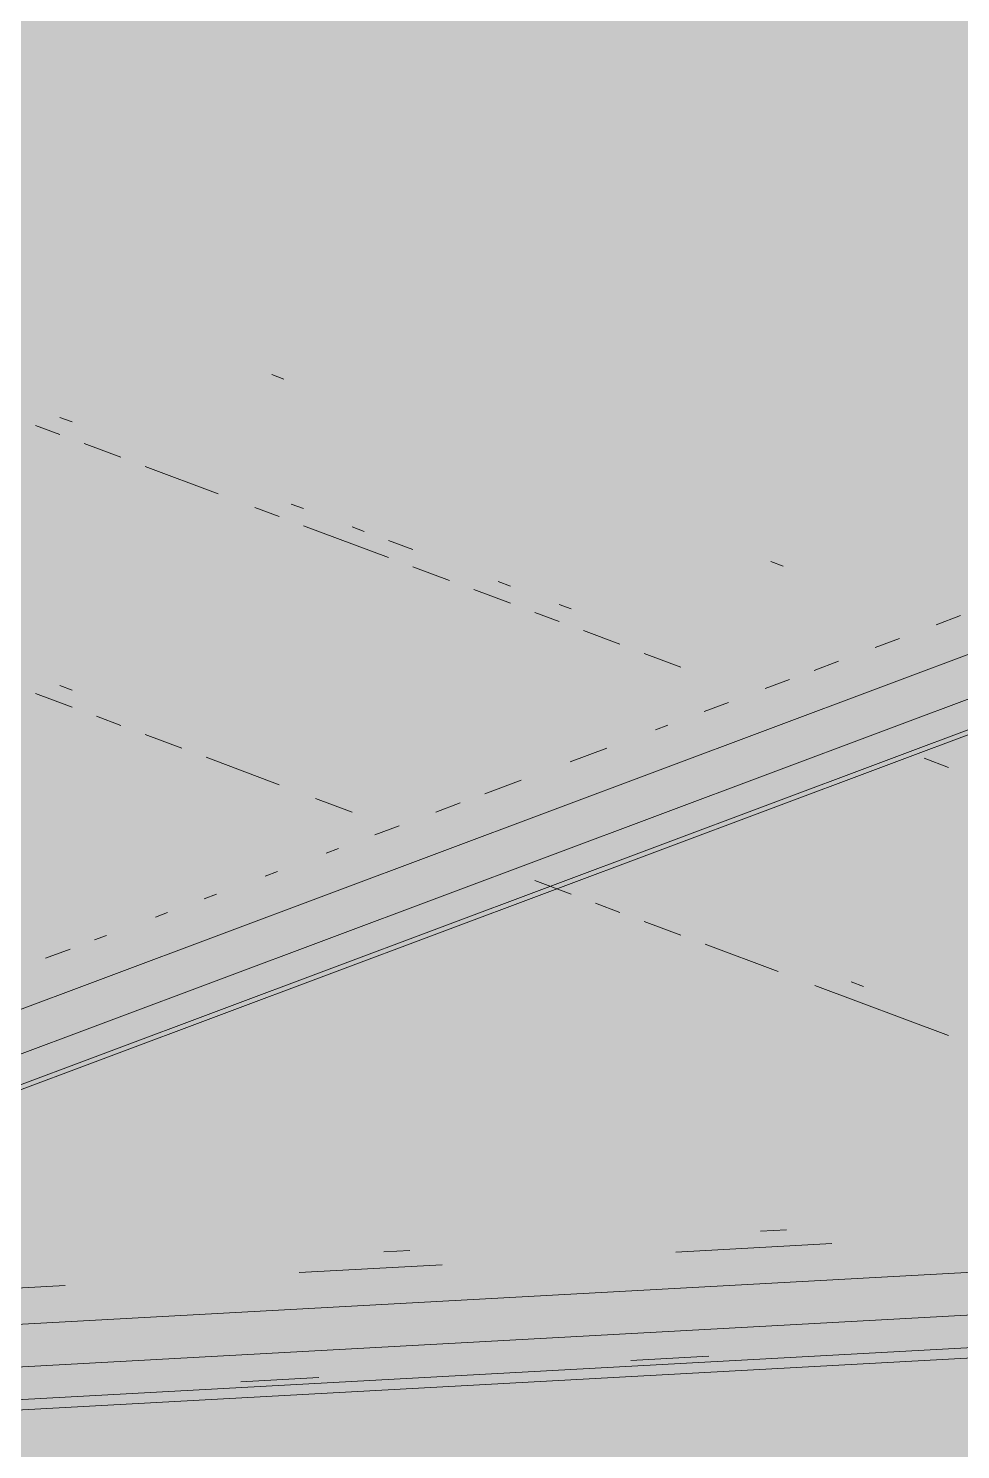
# Paper-space layout '03 3D Building and Roof' of a CAD drawing. Header units: millimetres. Extents: x 5 to 415, y 5 to 292.
# Drawn here: x 70.71 to 75.47, y 69.96 to 77.22 of the extents above; entities that cross this region are included whole.
import ezdxf

# ---------------------------------------------------------------- set-up
doc = ezdxf.new("R2010")
doc.units = ezdxf.units.MM
doc.layers.add('EXISTING', color=7, linetype='Continuous')
doc.layers.add('IMAGES', color=7, linetype='Continuous')

# ---------------------------------------------------------------- blocks, each defined once
blk = doc.blocks.new('SHEET_03')
at = {"layer": 'EXISTING', "color": 250, "lineweight": 9}
for p, q in [((66.8128, 70.7631), (91.423, 79.9823)), ((91.7199, 79.8651), (67.4212, 70.7626)), ((67.8719, 70.7746), (91.7345, 79.7136)), ((67.9339, 70.7723), (91.6718, 79.6647)), ((72.0174, 75.4278), (71.9553, 75.4511)), ((70.8733, 75.2321), (70.9355, 75.2088)), ((70.8733, 75.1447), (70.749, 75.1913)), ((71.1842, 75.0283), (70.9977, 75.0981)), ((71.6816, 74.8419), (71.3086, 74.9817)), ((71.9925, 74.7255), (71.8682, 74.772)), ((72.0547, 74.7896), (72.1169, 74.7663)), ((72.5521, 74.5158), (72.1169, 74.6789)), ((72.3656, 74.6731), (72.4278, 74.6498)), ((72.5521, 74.6032), (72.6765, 74.5566)), ((74.5667, 74.4728), (74.5045, 74.4961)), ((72.863, 74.3994), (72.6765, 74.4692)), ((73.1739, 74.2829), (72.9874, 74.3528)), ((73.1117, 74.3936), (73.1739, 74.3703)), ((73.4226, 74.2771), (73.4848, 74.2538)), ((73.4226, 74.1897), (73.2982, 74.2363)), ((75.3481, 74.1732), (75.4727, 74.2199)), ((73.7335, 74.0733), (73.547, 74.1432)), ((75.0366, 74.0565), (75.1612, 74.1032)), ((74.0444, 73.9568), (73.8578, 74.0267)), ((74.725, 73.9398), (74.8496, 73.9865)), ((74.4758, 73.8465), (74.6004, 73.8931)), ((70.9355, 73.7521), (70.749, 73.8219)), ((70.8733, 73.8628), (70.9355, 73.8395)), ((74.1643, 73.7298), (74.2889, 73.7764)), ((71.1842, 73.6589), (71.0598, 73.7055)), ((71.4951, 73.5424), (71.3086, 73.6123)), ((73.9151, 73.6364), (73.9774, 73.6598)), ((73.4789, 73.473), (73.6659, 73.5431)), ((71.9925, 73.3561), (71.6194, 73.4958)), ((75.4123, 73.4444), (75.2879, 73.491)), ((73.0428, 73.3097), (73.2297, 73.3797)), ((72.3656, 73.2163), (72.179, 73.2862)), ((72.7936, 73.2163), (72.9182, 73.263)), ((72.4821, 73.0996), (72.6067, 73.1463)), ((72.2329, 73.0062), (72.2952, 73.0296)), ((71.9213, 72.8895), (71.9836, 72.9129)), ((73.4848, 72.7971), (73.2982, 72.867)), ((71.6098, 72.7728), (71.6721, 72.7962)), ((73.7335, 72.7039), (73.6091, 72.7505)), ((71.3606, 72.6795), (71.4229, 72.7028)), ((71.0491, 72.5628), (71.1114, 72.5861)), ((74.0444, 72.5875), (73.8578, 72.6573)), ((70.7999, 72.4694), (70.9245, 72.5161)), ((74.5418, 72.4011), (74.1687, 72.5409)), ((75.4123, 72.075), (74.7283, 72.3312)), ((74.9149, 72.3488), (74.977, 72.3255)), ((66.0144, 70.3455), (86.9866, 71.4919)), ((86.4655, 71.2452), (66.0242, 70.1278)), ((74.4524, 71.0754), (74.5852, 71.0827)), ((66.0144, 69.9601), (85.792, 71.0413)), ((66.2544, 69.9211), (85.8329, 70.9913)), ((74.0194, 70.969), (74.8158, 71.0126)), ((72.5278, 70.9702), (72.6605, 70.9775)), ((72.0947, 70.8638), (72.8248, 70.9037)), ((70.1701, 70.7586), (70.9001, 70.7985)), ((73.7888, 70.4157), (74.187, 70.4374)), ((71.7977, 70.3068), (72.1959, 70.3286))]:
    blk.add_line(p, q, dxfattribs=at)
at = {"layer": 'IMAGES', "color": 7}
for points in [[(70.6474, 77.2), (70.8188, 77.2), (70.6474, 77.3714), (70.8188, 77.3714)], [(70.8188, 77.2), (70.9901, 77.2), (70.8188, 77.3714), (70.9901, 77.3714)], [(70.9901, 77.2), (71.1615, 77.2), (70.9901, 77.3714), (71.1615, 77.3714)], [(71.1615, 77.2), (71.5042, 77.2), (71.1615, 77.3714), (71.5042, 77.3714)], [(71.5042, 77.2), (82.4715, 77.2), (71.5042, 77.3714), (82.4715, 77.3714)], [(70.6474, 77.0286), (70.8188, 77.0286), (70.6474, 77.2), (70.8188, 77.2)], [(70.8188, 77.0286), (70.9901, 77.0286), (70.8188, 77.2), (70.9901, 77.2)], [(70.9901, 77.0286), (82.1287, 77.0286), (70.9901, 77.2), (82.1287, 77.2)], [(70.6474, 76.8571), (81.6147, 76.8571), (70.6474, 77.0286), (81.6147, 77.0286)], [(70.1333, 76.6857), (81.2719, 76.6857), (70.1333, 76.8571), (81.2719, 76.8571)], [(69.7906, 76.5143), (80.7578, 76.5143), (69.7906, 76.6857), (80.7578, 76.6857)], [(70.1333, 76.3429), (80.2438, 76.3429), (70.1333, 76.5143), (80.2438, 76.5143)], [(70.6474, 76.1714), (70.8188, 76.1714), (70.6474, 76.3429), (70.8188, 76.3429)], [(70.8188, 76.1714), (80.2438, 76.1714), (70.8188, 76.3429), (80.2438, 76.3429)], [(70.6474, 75.8286), (70.8188, 75.8286), (70.6474, 76.1714), (70.8188, 76.1714)], [(70.8188, 76), (79.5583, 76), (70.8188, 76.1714), (79.5583, 76.1714)], [(70.8188, 75.8286), (70.9901, 75.8286), (70.8188, 76), (70.9901, 76)], [(70.9901, 75.8286), (71.3329, 75.8286), (70.9901, 76), (71.3329, 76)], [(71.3329, 75.6571), (71.5042, 75.6571), (71.3329, 76), (71.5042, 76)], [(71.5042, 75.8286), (71.6756, 75.8286), (71.5042, 76), (71.6756, 76)], [(71.6756, 75.8286), (78.8728, 75.8286), (71.6756, 76), (78.8728, 76)], [(70.6474, 75.4857), (70.8188, 75.4857), (70.6474, 75.8286), (70.8188, 75.8286)], [(70.8188, 75.6571), (70.9901, 75.6571), (70.8188, 75.8286), (70.9901, 75.8286)], [(70.9901, 75.6571), (71.1615, 75.6571), (70.9901, 75.8286), (71.1615, 75.8286)], [(71.1615, 75.6571), (71.3329, 75.6571), (71.1615, 75.8286), (71.3329, 75.8286)], [(71.5042, 75.4857), (71.6756, 75.4857), (71.5042, 75.8286), (71.6756, 75.8286)], [(71.6756, 75.6571), (78.5301, 75.6571), (71.6756, 75.8286), (78.5301, 75.8286)], [(70.8188, 75.4857), (71.1615, 75.4857), (70.8188, 75.6571), (71.1615, 75.6571)], [(71.1615, 75.4857), (71.3329, 75.4857), (71.1615, 75.6571), (71.3329, 75.6571)], [(71.3329, 75.4857), (71.5042, 75.4857), (71.3329, 75.6571), (71.5042, 75.6571)], [(71.6756, 75.4857), (71.847, 75.4857), (71.6756, 75.6571), (71.847, 75.6571)], [(71.847, 75.4857), (72.0183, 75.4857), (71.847, 75.6571), (72.0183, 75.6571)], [(72.0183, 75.4857), (72.1897, 75.4857), (72.0183, 75.6571), (72.1897, 75.6571)], [(72.1897, 75.4857), (72.5324, 75.4857), (72.1897, 75.6571), (72.5324, 75.6571)], [(72.5324, 75.4857), (78.016, 75.4857), (72.5324, 75.6571), (78.016, 75.6571)], [(70.6474, 75.3143), (70.8188, 75.3143), (70.6474, 75.4857), (70.8188, 75.4857)], [(70.8188, 75.3143), (70.9901, 75.3143), (70.8188, 75.4857), (70.9901, 75.4857)], [(70.9901, 75.3143), (71.1615, 75.3143), (70.9901, 75.4857), (71.1615, 75.4857)], [(71.1615, 75.3143), (71.5042, 75.3143), (71.1615, 75.4857), (71.5042, 75.4857)], [(71.5042, 75.3143), (71.847, 75.3143), (71.5042, 75.4857), (71.847, 75.4857)], [(71.847, 75.3143), (72.0183, 75.3143), (71.847, 75.4857), (72.0183, 75.4857)], [(72.0183, 75.3143), (72.1897, 75.3143), (72.0183, 75.4857), (72.1897, 75.4857)], [(72.1897, 75.3143), (72.361, 75.3143), (72.1897, 75.4857), (72.361, 75.4857)], [(72.361, 75.3143), (72.5324, 75.3143), (72.361, 75.4857), (72.5324, 75.4857)], [(72.5324, 75.3143), (72.7038, 75.3143), (72.5324, 75.4857), (72.7038, 75.4857)], [(72.7038, 75.3143), (72.8751, 75.3143), (72.7038, 75.4857), (72.8751, 75.4857)], [(72.8751, 75.3143), (73.0465, 75.3143), (72.8751, 75.4857), (73.0465, 75.4857)], [(73.0465, 75.3143), (77.5019, 75.3143), (73.0465, 75.4857), (77.5019, 75.4857)], [(70.4761, 75.1429), (70.8188, 75.1429), (70.4761, 75.3143), (70.8188, 75.3143)], [(70.8188, 75.1429), (70.9901, 75.1429), (70.8188, 75.3143), (70.9901, 75.3143)], [(70.9901, 75.1429), (71.3329, 75.1429), (70.9901, 75.3143), (71.3329, 75.3143)], [(71.3329, 75.1429), (71.6756, 75.1429), (71.3329, 75.3143), (71.6756, 75.3143)], [(71.6756, 75.1429), (72.0183, 75.1429), (71.6756, 75.3143), (72.0183, 75.3143)], [(72.0183, 75.1429), (72.1897, 75.1429), (72.0183, 75.3143), (72.1897, 75.3143)], [(72.1897, 75.1429), (72.361, 75.1429), (72.1897, 75.3143), (72.361, 75.3143)], [(72.361, 75.1429), (72.5324, 75.1429), (72.361, 75.3143), (72.5324, 75.3143)], [(72.5324, 75.1429), (72.7038, 75.1429), (72.5324, 75.3143), (72.7038, 75.3143)], [(72.7038, 75.1429), (72.8751, 75.1429), (72.7038, 75.3143), (72.8751, 75.3143)], [(72.8751, 75.1429), (73.0465, 75.1429), (72.8751, 75.3143), (73.0465, 75.3143)], [(73.0465, 75.1429), (73.3892, 75.1429), (73.0465, 75.3143), (73.3892, 75.3143)], [(73.3892, 75.1429), (77.1592, 75.1429), (73.3892, 75.3143), (77.1592, 75.3143)], [(70.6474, 74.9714), (70.8188, 74.9714), (70.6474, 75.1429), (70.8188, 75.1429)], [(70.8188, 74.9714), (70.9901, 74.9714), (70.8188, 75.1429), (70.9901, 75.1429)], [(70.9901, 74.9714), (71.3329, 74.9714), (70.9901, 75.1429), (71.3329, 75.1429)], [(71.3329, 74.9714), (71.6756, 74.9714), (71.3329, 75.1429), (71.6756, 75.1429)], [(71.6756, 74.9714), (71.847, 74.9714), (71.6756, 75.1429), (71.847, 75.1429)], [(71.847, 74.9714), (72.5324, 74.9714), (71.847, 75.1429), (72.5324, 75.1429)], [(72.5324, 74.8), (72.7038, 74.8), (72.5324, 75.1429), (72.7038, 75.1429)], [(72.7038, 74.9714), (72.8751, 74.9714), (72.7038, 75.1429), (72.8751, 75.1429)], [(72.8751, 74.9714), (73.3892, 74.9714), (72.8751, 75.1429), (73.3892, 75.1429)], [(73.3892, 74.9714), (73.5606, 74.9714), (73.3892, 75.1429), (73.5606, 75.1429)], [(73.5606, 74.9714), (73.732, 74.9714), (73.5606, 75.1429), (73.732, 75.1429)], [(73.732, 74.9714), (73.9033, 74.9714), (73.732, 75.1429), (73.9033, 75.1429)], [(73.9033, 74.9714), (76.6451, 74.9714), (73.9033, 75.1429), (76.6451, 75.1429)], [(70.6474, 74.8), (70.9901, 74.8), (70.6474, 74.9714), (70.9901, 74.9714)], [(70.9901, 74.8), (71.1615, 74.8), (70.9901, 74.9714), (71.1615, 74.9714)], [(71.1615, 74.8), (71.3329, 74.8), (71.1615, 74.9714), (71.3329, 74.9714)], [(71.3329, 74.8), (71.5042, 74.8), (71.3329, 74.9714), (71.5042, 74.9714)], [(71.5042, 74.8), (71.6756, 74.8), (71.5042, 74.9714), (71.6756, 74.9714)], [(71.6756, 74.8), (71.847, 74.8), (71.6756, 74.9714), (71.847, 74.9714)], [(71.847, 74.8), (72.0183, 74.8), (71.847, 74.9714), (72.0183, 74.9714)], [(72.0183, 74.8), (72.1897, 74.8), (72.0183, 74.9714), (72.1897, 74.9714)], [(72.1897, 74.8), (72.361, 74.8), (72.1897, 74.9714), (72.361, 74.9714)], [(72.361, 74.8), (72.5324, 74.8), (72.361, 74.9714), (72.5324, 74.9714)], [(72.7038, 74.8), (72.8751, 74.8), (72.7038, 74.9714), (72.8751, 74.9714)], [(72.8751, 74.8), (73.0465, 74.8), (72.8751, 74.9714), (73.0465, 74.9714)], [(73.0465, 74.8), (73.5606, 74.8), (73.0465, 74.9714), (73.5606, 74.9714)], [(73.5606, 74.8), (73.732, 74.8), (73.5606, 74.9714), (73.732, 74.9714)], [(73.732, 74.8), (73.9033, 74.8), (73.732, 74.9714), (73.9033, 74.9714)], [(73.9033, 74.8), (74.246, 74.8), (73.9033, 74.9714), (74.246, 74.9714)], [(74.246, 74.8), (76.3024, 74.8), (74.246, 74.9714), (76.3024, 74.9714)], [(70.1333, 74.6286), (70.9901, 74.6286), (70.1333, 74.8), (70.9901, 74.8)], [(70.9901, 74.6286), (71.1615, 74.6286), (70.9901, 74.8), (71.1615, 74.8)], [(71.1615, 74.6286), (71.5042, 74.6286), (71.1615, 74.8), (71.5042, 74.8)], [(71.5042, 74.6286), (71.6756, 74.6286), (71.5042, 74.8), (71.6756, 74.8)], [(71.6756, 74.6286), (71.847, 74.6286), (71.6756, 74.8), (71.847, 74.8)], [(71.847, 74.6286), (72.0183, 74.6286), (71.847, 74.8), (72.0183, 74.8)], [(72.0183, 74.6286), (72.1897, 74.6286), (72.0183, 74.8), (72.1897, 74.8)], [(72.1897, 74.4571), (72.361, 74.4571), (72.1897, 74.8), (72.361, 74.8)], [(72.361, 74.6286), (72.5324, 74.6286), (72.361, 74.8), (72.5324, 74.8)], [(72.5324, 74.6286), (72.7038, 74.6286), (72.5324, 74.8), (72.7038, 74.8)], [(72.7038, 74.6286), (73.2179, 74.6286), (72.7038, 74.8), (73.2179, 74.8)], [(73.2179, 74.6286), (73.5606, 74.6286), (73.2179, 74.8), (73.5606, 74.8)], [(73.5606, 74.6286), (73.732, 74.6286), (73.5606, 74.8), (73.732, 74.8)], [(73.732, 74.6286), (73.9033, 74.6286), (73.732, 74.8), (73.9033, 74.8)], [(73.9033, 74.6286), (74.246, 74.6286), (73.9033, 74.8), (74.246, 74.8)], [(74.246, 74.6286), (74.4174, 74.6286), (74.246, 74.8), (74.4174, 74.8)], [(74.4174, 74.6286), (74.5888, 74.6286), (74.4174, 74.8), (74.5888, 74.8)], [(74.5888, 74.6286), (74.7601, 74.6286), (74.5888, 74.8), (74.7601, 74.8)], [(74.7601, 74.6286), (75.7883, 74.6286), (74.7601, 74.8), (75.7883, 74.8)], [(70.3047, 74.4571), (71.5042, 74.4571), (70.3047, 74.6286), (71.5042, 74.6286)], [(71.5042, 74.4571), (71.847, 74.4571), (71.5042, 74.6286), (71.847, 74.6286)], [(71.847, 74.4571), (72.0183, 74.4571), (71.847, 74.6286), (72.0183, 74.6286)], [(72.0183, 74.4571), (72.1897, 74.4571), (72.0183, 74.6286), (72.1897, 74.6286)], [(72.361, 74.4571), (72.5324, 74.4571), (72.361, 74.6286), (72.5324, 74.6286)], [(72.5324, 74.4571), (72.7038, 74.4571), (72.5324, 74.6286), (72.7038, 74.6286)], [(72.7038, 74.4571), (72.8751, 74.4571), (72.7038, 74.6286), (72.8751, 74.6286)], [(72.8751, 74.4571), (73.0465, 74.4571), (72.8751, 74.6286), (73.0465, 74.6286)], [(73.0465, 74.4571), (73.2179, 74.4571), (73.0465, 74.6286), (73.2179, 74.6286)], [(73.2179, 74.4571), (73.3892, 74.4571), (73.2179, 74.6286), (73.3892, 74.6286)], [(73.3892, 74.4571), (73.732, 74.4571), (73.3892, 74.6286), (73.732, 74.6286)], [(73.732, 74.2857), (73.9033, 74.2857), (73.732, 74.6286), (73.9033, 74.6286)], [(73.9033, 74.2857), (74.246, 74.2857), (73.9033, 74.6286), (74.246, 74.6286)], [(74.246, 74.4571), (74.4174, 74.4571), (74.246, 74.6286), (74.4174, 74.6286)], [(74.4174, 74.4571), (74.7601, 74.4571), (74.4174, 74.6286), (74.7601, 74.6286)], [(74.7601, 74.4571), (74.9315, 74.4571), (74.7601, 74.6286), (74.9315, 74.6286)], [(74.9315, 74.4571), (75.1029, 74.4571), (74.9315, 74.6286), (75.1029, 74.6286)], [(75.1029, 74.4571), (75.2742, 74.4571), (75.1029, 74.6286), (75.2742, 74.6286)], [(75.2742, 74.4571), (75.4456, 74.4571), (75.2742, 74.6286), (75.4456, 74.6286)], [(75.4456, 74.4571), (75.6169, 74.4571), (75.4456, 74.6286), (75.6169, 74.6286)], [(70.4761, 74.2857), (71.847, 74.2857), (70.4761, 74.4571), (71.847, 74.4571)], [(71.847, 74.2857), (72.0183, 74.2857), (71.847, 74.4571), (72.0183, 74.4571)], [(72.0183, 74.2857), (72.361, 74.2857), (72.0183, 74.4571), (72.361, 74.4571)], [(72.361, 74.2857), (72.5324, 74.2857), (72.361, 74.4571), (72.5324, 74.4571)], [(72.5324, 74.2857), (72.7038, 74.2857), (72.5324, 74.4571), (72.7038, 74.4571)], [(72.7038, 74.2857), (72.8751, 74.2857), (72.7038, 74.4571), (72.8751, 74.4571)], [(72.8751, 74.2857), (73.0465, 74.2857), (72.8751, 74.4571), (73.0465, 74.4571)], [(73.0465, 74.2857), (73.2179, 74.2857), (73.0465, 74.4571), (73.2179, 74.4571)], [(73.2179, 74.2857), (73.3892, 74.2857), (73.2179, 74.4571), (73.3892, 74.4571)], [(73.3892, 74.2857), (73.5606, 74.2857), (73.3892, 74.4571), (73.5606, 74.4571)], [(73.5606, 74.2857), (73.732, 74.2857), (73.5606, 74.4571), (73.732, 74.4571)], [(74.246, 74.2857), (74.4174, 74.2857), (74.246, 74.4571), (74.4174, 74.4571)], [(74.4174, 74.2857), (74.7601, 74.2857), (74.4174, 74.4571), (74.7601, 74.4571)], [(74.7601, 74.2857), (75.2742, 74.2857), (74.7601, 74.4571), (75.2742, 74.4571)], [(75.2742, 74.2857), (75.6169, 74.2857), (75.2742, 74.4571), (75.6169, 74.4571)], [(70.1333, 74.1143), (70.9901, 74.1143), (70.1333, 74.2857), (70.9901, 74.2857)], [(70.9901, 74.1143), (72.361, 74.1143), (70.9901, 74.2857), (72.361, 74.2857)], [(72.361, 74.1143), (72.5324, 74.1143), (72.361, 74.2857), (72.5324, 74.2857)], [(72.5324, 74.1143), (72.7038, 74.1143), (72.5324, 74.2857), (72.7038, 74.2857)], [(72.7038, 74.1143), (72.8751, 74.1143), (72.7038, 74.2857), (72.8751, 74.2857)], [(72.8751, 74.1143), (73.0465, 74.1143), (72.8751, 74.2857), (73.0465, 74.2857)], [(73.0465, 74.1143), (73.2179, 74.1143), (73.0465, 74.2857), (73.2179, 74.2857)], [(73.2179, 74.1143), (73.5606, 74.1143), (73.2179, 74.2857), (73.5606, 74.2857)], [(73.5606, 73.9429), (73.732, 73.9429), (73.5606, 74.2857), (73.732, 74.2857)], [(73.732, 74.1143), (73.9033, 74.1143), (73.732, 74.2857), (73.9033, 74.2857)], [(73.9033, 74.1143), (74.0747, 74.1143), (73.9033, 74.2857), (74.0747, 74.2857)], [(74.0747, 74.1143), (74.246, 74.1143), (74.0747, 74.2857), (74.246, 74.2857)], [(74.246, 74.1143), (74.7601, 74.1143), (74.246, 74.2857), (74.7601, 74.2857)], [(74.7601, 74.1143), (74.9315, 74.1143), (74.7601, 74.2857), (74.9315, 74.2857)], [(74.9315, 74.1143), (75.1029, 74.1143), (74.9315, 74.2857), (75.1029, 74.2857)], [(75.1029, 74.1143), (75.2742, 74.1143), (75.1029, 74.2857), (75.2742, 74.2857)], [(75.2742, 74.1143), (75.4456, 74.1143), (75.2742, 74.2857), (75.4456, 74.2857)], [(75.4456, 74.1143), (75.7883, 74.1143), (75.4456, 74.2857), (75.7883, 74.2857)], [(70.6474, 73.9429), (70.8188, 73.9429), (70.6474, 74.1143), (70.8188, 74.1143)], [(70.8188, 73.9429), (70.9901, 73.9429), (70.8188, 74.1143), (70.9901, 74.1143)], [(70.9901, 73.9429), (71.5042, 73.9429), (70.9901, 74.1143), (71.5042, 74.1143)], [(71.5042, 73.9429), (72.8751, 73.9429), (71.5042, 74.1143), (72.8751, 74.1143)], [(72.8751, 73.9429), (73.2179, 73.9429), (72.8751, 74.1143), (73.2179, 74.1143)], [(73.2179, 73.9429), (73.3892, 73.9429), (73.2179, 74.1143), (73.3892, 74.1143)], [(73.3892, 73.9429), (73.5606, 73.9429), (73.3892, 74.1143), (73.5606, 74.1143)], [(73.732, 73.9429), (73.9033, 73.9429), (73.732, 74.1143), (73.9033, 74.1143)], [(73.9033, 73.9429), (74.246, 73.9429), (73.9033, 74.1143), (74.246, 74.1143)], [(74.246, 73.9429), (74.5888, 73.9429), (74.246, 74.1143), (74.5888, 74.1143)], [(74.5888, 73.9429), (74.9315, 73.9429), (74.5888, 74.1143), (74.9315, 74.1143)], [(74.9315, 73.9429), (75.1029, 73.9429), (74.9315, 74.1143), (75.1029, 74.1143)], [(75.1029, 73.7714), (75.2742, 73.7714), (75.1029, 74.1143), (75.2742, 74.1143)], [(75.2742, 73.9429), (75.4456, 73.9429), (75.2742, 74.1143), (75.4456, 74.1143)], [(75.4456, 73.7714), (75.6169, 73.7714), (75.4456, 74.1143), (75.6169, 74.1143)], [(70.6474, 73.7714), (70.9901, 73.7714), (70.6474, 73.9429), (70.9901, 73.9429)], [(70.9901, 73.7714), (71.1615, 73.7714), (70.9901, 73.9429), (71.1615, 73.9429)], [(71.1615, 73.7714), (71.3329, 73.7714), (71.1615, 73.9429), (71.3329, 73.9429)], [(71.3329, 73.7714), (71.847, 73.7714), (71.3329, 73.9429), (71.847, 73.9429)], [(71.847, 73.7714), (73.2179, 73.7714), (71.847, 73.9429), (73.2179, 73.9429)], [(73.2179, 73.7714), (73.5606, 73.7714), (73.2179, 73.9429), (73.5606, 73.9429)], [(73.5606, 73.7714), (73.732, 73.7714), (73.5606, 73.9429), (73.732, 73.9429)], [(73.732, 73.7714), (73.9033, 73.7714), (73.732, 73.9429), (73.9033, 73.9429)], [(73.9033, 73.6), (74.0747, 73.6), (73.9033, 73.9429), (74.0747, 73.9429)], [(74.0747, 73.7714), (74.246, 73.7714), (74.0747, 73.9429), (74.246, 73.9429)], [(74.246, 73.7714), (74.4174, 73.7714), (74.246, 73.9429), (74.4174, 73.9429)], [(74.4174, 73.6), (74.9315, 73.6), (74.4174, 73.9429), (74.9315, 73.9429)], [(74.9315, 73.7714), (75.1029, 73.7714), (74.9315, 73.9429), (75.1029, 73.9429)], [(75.2742, 73.7714), (75.4456, 73.7714), (75.2742, 73.9429), (75.4456, 73.9429)], [(70.6474, 73.6), (70.8188, 73.6), (70.6474, 73.7714), (70.8188, 73.7714)], [(70.8188, 73.6), (70.9901, 73.6), (70.8188, 73.7714), (70.9901, 73.7714)], [(70.9901, 73.6), (71.3329, 73.6), (70.9901, 73.7714), (71.3329, 73.7714)], [(71.3329, 73.6), (71.5042, 73.6), (71.3329, 73.7714), (71.5042, 73.7714)], [(71.5042, 73.6), (72.361, 73.6), (71.5042, 73.7714), (72.361, 73.7714)], [(72.361, 73.6), (73.0465, 73.6), (72.361, 73.7714), (73.0465, 73.7714)], [(73.0465, 73.6), (73.2179, 73.6), (73.0465, 73.7714), (73.2179, 73.7714)], [(73.2179, 73.4286), (73.3892, 73.4286), (73.2179, 73.7714), (73.3892, 73.7714)], [(73.3892, 73.6), (73.5606, 73.6), (73.3892, 73.7714), (73.5606, 73.7714)], [(73.5606, 73.6), (73.732, 73.6), (73.5606, 73.7714), (73.732, 73.7714)], [(73.732, 73.6), (73.9033, 73.6), (73.732, 73.7714), (73.9033, 73.7714)], [(74.0747, 73.6), (74.246, 73.6), (74.0747, 73.7714), (74.246, 73.7714)], [(74.246, 73.6), (74.4174, 73.6), (74.246, 73.7714), (74.4174, 73.7714)], [(74.9315, 73.6), (75.2742, 73.6), (74.9315, 73.7714), (75.2742, 73.7714)], [(75.2742, 73.6), (75.9597, 73.6), (75.2742, 73.7714), (75.9597, 73.7714)], [(70.6474, 73.4286), (70.9901, 73.4286), (70.6474, 73.6), (70.9901, 73.6)], [(70.9901, 73.4286), (71.1615, 73.4286), (70.9901, 73.6), (71.1615, 73.6)], [(71.1615, 73.4286), (71.6756, 73.4286), (71.1615, 73.6), (71.6756, 73.6)], [(71.6756, 73.4286), (71.847, 73.4286), (71.6756, 73.6), (71.847, 73.6)], [(71.847, 73.4286), (72.0183, 73.4286), (71.847, 73.6), (72.0183, 73.6)], [(72.0183, 73.4286), (72.361, 73.4286), (72.0183, 73.6), (72.361, 73.6)], [(72.361, 73.4286), (72.5324, 73.4286), (72.361, 73.6), (72.5324, 73.6)], [(72.5324, 73.4286), (72.7038, 73.4286), (72.5324, 73.6), (72.7038, 73.6)], [(72.7038, 73.4286), (72.8751, 73.4286), (72.7038, 73.6), (72.8751, 73.6)], [(72.8751, 73.4286), (73.0465, 73.4286), (72.8751, 73.6), (73.0465, 73.6)], [(73.0465, 73.4286), (73.2179, 73.4286), (73.0465, 73.6), (73.2179, 73.6)], [(73.3892, 73.4286), (73.5606, 73.4286), (73.3892, 73.6), (73.5606, 73.6)], [(73.5606, 73.2571), (73.732, 73.2571), (73.5606, 73.6), (73.732, 73.6)], [(73.732, 73.4286), (73.9033, 73.4286), (73.732, 73.6), (73.9033, 73.6)], [(73.9033, 73.4286), (74.0747, 73.4286), (73.9033, 73.6), (74.0747, 73.6)], [(74.0747, 73.2571), (74.5888, 73.2571), (74.0747, 73.6), (74.5888, 73.6)], [(74.5888, 73.4286), (74.7601, 73.4286), (74.5888, 73.6), (74.7601, 73.6)], [(74.7601, 73.4286), (75.2742, 73.4286), (74.7601, 73.6), (75.2742, 73.6)], [(75.2742, 73.4286), (75.4456, 73.4286), (75.2742, 73.6), (75.4456, 73.6)], [(75.4456, 73.4286), (75.6169, 73.4286), (75.4456, 73.6), (75.6169, 73.6)], [(67.5629, 73.2571), (70.9901, 73.2571), (67.5629, 73.4286), (70.9901, 73.4286)], [(70.9901, 73.2571), (71.1615, 73.2571), (70.9901, 73.4286), (71.1615, 73.4286)], [(71.1615, 73.2571), (71.3329, 73.2571), (71.1615, 73.4286), (71.3329, 73.4286)], [(71.3329, 73.2571), (71.5042, 73.2571), (71.3329, 73.4286), (71.5042, 73.4286)], [(71.5042, 73.2571), (71.6756, 73.2571), (71.5042, 73.4286), (71.6756, 73.4286)], [(71.6756, 73.2571), (71.847, 73.2571), (71.6756, 73.4286), (71.847, 73.4286)], [(71.847, 73.2571), (72.0183, 73.2571), (71.847, 73.4286), (72.0183, 73.4286)], [(72.0183, 73.2571), (72.361, 73.2571), (72.0183, 73.4286), (72.361, 73.4286)], [(72.361, 73.2571), (72.5324, 73.2571), (72.361, 73.4286), (72.5324, 73.4286)], [(72.5324, 73.2571), (72.7038, 73.2571), (72.5324, 73.4286), (72.7038, 73.4286)], [(72.7038, 73.2571), (72.8751, 73.2571), (72.7038, 73.4286), (72.8751, 73.4286)], [(72.8751, 73.2571), (73.0465, 73.2571), (72.8751, 73.4286), (73.0465, 73.4286)], [(73.0465, 73.2571), (73.2179, 73.2571), (73.0465, 73.4286), (73.2179, 73.4286)], [(73.2179, 73.2571), (73.5606, 73.2571), (73.2179, 73.4286), (73.5606, 73.4286)], [(73.732, 73.0857), (74.0747, 73.0857), (73.732, 73.4286), (74.0747, 73.4286)], [(74.5888, 73.2571), (74.7601, 73.2571), (74.5888, 73.4286), (74.7601, 73.4286)], [(74.7601, 73.2571), (74.9315, 73.2571), (74.7601, 73.4286), (74.9315, 73.4286)], [(74.9315, 73.2571), (75.1029, 73.2571), (74.9315, 73.4286), (75.1029, 73.4286)], [(75.1029, 73.2571), (75.4456, 73.2571), (75.1029, 73.4286), (75.4456, 73.4286)], [(75.4456, 73.2571), (75.9597, 73.2571), (75.4456, 73.4286), (75.9597, 73.4286)], [(67.3915, 73.0857), (71.5042, 73.0857), (67.3915, 73.2571), (71.5042, 73.2571)], [(71.5042, 73.0857), (71.847, 73.0857), (71.5042, 73.2571), (71.847, 73.2571)], [(71.847, 73.0857), (72.1897, 73.0857), (71.847, 73.2571), (72.1897, 73.2571)], [(72.1897, 73.0857), (72.5324, 73.0857), (72.1897, 73.2571), (72.5324, 73.2571)], [(72.5324, 73.0857), (72.7038, 73.0857), (72.5324, 73.2571), (72.7038, 73.2571)], [(72.7038, 73.0857), (72.8751, 73.0857), (72.7038, 73.2571), (72.8751, 73.2571)], [(72.8751, 73.0857), (73.0465, 73.0857), (72.8751, 73.2571), (73.0465, 73.2571)], [(73.0465, 72.9143), (73.3892, 72.9143), (73.0465, 73.2571), (73.3892, 73.2571)], [(73.3892, 72.9143), (73.732, 72.9143), (73.3892, 73.2571), (73.732, 73.2571)], [(74.0747, 73.0857), (74.4174, 73.0857), (74.0747, 73.2571), (74.4174, 73.2571)], [(74.4174, 73.0857), (74.7601, 73.0857), (74.4174, 73.2571), (74.7601, 73.2571)], [(74.7601, 73.0857), (74.9315, 73.0857), (74.7601, 73.2571), (74.9315, 73.2571)], [(74.9315, 73.0857), (75.1029, 73.0857), (74.9315, 73.2571), (75.1029, 73.2571)], [(75.1029, 73.0857), (75.4456, 73.0857), (75.1029, 73.2571), (75.4456, 73.2571)], [(75.4456, 73.0857), (75.6169, 73.0857), (75.4456, 73.2571), (75.6169, 73.2571)], [(67.3915, 72.9143), (71.1615, 72.9143), (67.3915, 73.0857), (71.1615, 73.0857)], [(71.1615, 72.9143), (71.5042, 72.9143), (71.1615, 73.0857), (71.5042, 73.0857)], [(71.5042, 72.9143), (71.6756, 72.9143), (71.5042, 73.0857), (71.6756, 73.0857)], [(71.6756, 72.9143), (71.847, 72.9143), (71.6756, 73.0857), (71.847, 73.0857)], [(71.847, 72.9143), (72.0183, 72.9143), (71.847, 73.0857), (72.0183, 73.0857)], [(72.0183, 72.9143), (72.1897, 72.9143), (72.0183, 73.0857), (72.1897, 73.0857)], [(72.1897, 72.9143), (72.361, 72.9143), (72.1897, 73.0857), (72.361, 73.0857)], [(72.361, 72.9143), (72.5324, 72.9143), (72.361, 73.0857), (72.5324, 73.0857)], [(72.5324, 72.9143), (72.7038, 72.9143), (72.5324, 73.0857), (72.7038, 73.0857)], [(72.7038, 72.7429), (73.0465, 72.7429), (72.7038, 73.0857), (73.0465, 73.0857)], [(73.732, 72.9143), (74.0747, 72.9143), (73.732, 73.0857), (74.0747, 73.0857)], [(74.0747, 72.9143), (74.246, 72.9143), (74.0747, 73.0857), (74.246, 73.0857)], [(74.246, 72.9143), (74.4174, 72.9143), (74.246, 73.0857), (74.4174, 73.0857)], [(74.4174, 72.9143), (74.5888, 72.9143), (74.4174, 73.0857), (74.5888, 73.0857)], [(74.5888, 72.9143), (74.7601, 72.9143), (74.5888, 73.0857), (74.7601, 73.0857)], [(74.7601, 72.9143), (74.9315, 72.9143), (74.7601, 73.0857), (74.9315, 73.0857)], [(74.9315, 72.9143), (75.4456, 72.9143), (74.9315, 73.0857), (75.4456, 73.0857)], [(75.4456, 72.9143), (75.7883, 72.9143), (75.4456, 73.0857), (75.7883, 73.0857)], [(70.6474, 72.7429), (70.9901, 72.7429), (70.6474, 72.9143), (70.9901, 72.9143)], [(70.9901, 72.7429), (71.1615, 72.7429), (70.9901, 72.9143), (71.1615, 72.9143)], [(71.1615, 72.7429), (71.5042, 72.7429), (71.1615, 72.9143), (71.5042, 72.9143)], [(71.5042, 72.7429), (71.6756, 72.7429), (71.5042, 72.9143), (71.6756, 72.9143)], [(71.6756, 72.7429), (72.1897, 72.7429), (71.6756, 72.9143), (72.1897, 72.9143)], [(72.1897, 72.7429), (72.7038, 72.7429), (72.1897, 72.9143), (72.7038, 72.9143)], [(73.0465, 72.7429), (73.732, 72.7429), (73.0465, 72.9143), (73.732, 72.9143)], [(73.732, 72.7429), (73.9033, 72.7429), (73.732, 72.9143), (73.9033, 72.9143)], [(73.9033, 72.7429), (74.0747, 72.7429), (73.9033, 72.9143), (74.0747, 72.9143)], [(74.0747, 72.7429), (74.246, 72.7429), (74.0747, 72.9143), (74.246, 72.9143)], [(74.246, 72.7429), (74.4174, 72.7429), (74.246, 72.9143), (74.4174, 72.9143)], [(74.4174, 72.7429), (74.5888, 72.7429), (74.4174, 72.9143), (74.5888, 72.9143)], [(74.5888, 72.7429), (74.9315, 72.7429), (74.5888, 72.9143), (74.9315, 72.9143)], [(74.9315, 72.7429), (75.2742, 72.7429), (74.9315, 72.9143), (75.2742, 72.9143)], [(75.2742, 72.7429), (76.131, 72.7429), (75.2742, 72.9143), (76.131, 72.9143)], [(70.6474, 72.5714), (70.8188, 72.5714), (70.6474, 72.7429), (70.8188, 72.7429)], [(70.8188, 72.5714), (70.9901, 72.5714), (70.8188, 72.7429), (70.9901, 72.7429)], [(70.9901, 72.5714), (71.1615, 72.5714), (70.9901, 72.7429), (71.1615, 72.7429)], [(71.1615, 72.5714), (71.3329, 72.5714), (71.1615, 72.7429), (71.3329, 72.7429)], [(71.3329, 72.5714), (71.847, 72.5714), (71.3329, 72.7429), (71.847, 72.7429)], [(71.847, 72.5714), (72.1897, 72.5714), (71.847, 72.7429), (72.1897, 72.7429)], [(72.1897, 72.5714), (72.361, 72.5714), (72.1897, 72.7429), (72.361, 72.7429)], [(72.361, 72.5714), (72.5324, 72.5714), (72.361, 72.7429), (72.5324, 72.7429)], [(72.5324, 72.5714), (72.7038, 72.5714), (72.5324, 72.7429), (72.7038, 72.7429)], [(72.7038, 72.5714), (73.2179, 72.5714), (72.7038, 72.7429), (73.2179, 72.7429)], [(73.2179, 72.5714), (73.3892, 72.5714), (73.2179, 72.7429), (73.3892, 72.7429)], [(73.3892, 72.5714), (73.5606, 72.5714), (73.3892, 72.7429), (73.5606, 72.7429)], [(73.5606, 72.5714), (73.732, 72.5714), (73.5606, 72.7429), (73.732, 72.7429)], [(73.732, 72.5714), (73.9033, 72.5714), (73.732, 72.7429), (73.9033, 72.7429)], [(73.9033, 72.5714), (74.0747, 72.5714), (73.9033, 72.7429), (74.0747, 72.7429)], [(74.0747, 72.5714), (74.246, 72.5714), (74.0747, 72.7429), (74.246, 72.7429)], [(74.246, 72.5714), (74.4174, 72.5714), (74.246, 72.7429), (74.4174, 72.7429)], [(74.4174, 72.5714), (74.5888, 72.5714), (74.4174, 72.7429), (74.5888, 72.7429)], [(74.5888, 72.5714), (74.9315, 72.5714), (74.5888, 72.7429), (74.9315, 72.7429)], [(74.9315, 72.5714), (75.1029, 72.5714), (74.9315, 72.7429), (75.1029, 72.7429)], [(75.1029, 72.5714), (75.2742, 72.5714), (75.1029, 72.7429), (75.2742, 72.7429)], [(75.2742, 72.5714), (75.4456, 72.5714), (75.2742, 72.7429), (75.4456, 72.7429)], [(75.4456, 72.5714), (76.6451, 72.5714), (75.4456, 72.7429), (76.6451, 72.7429)], [(70.6474, 72.4), (70.8188, 72.4), (70.6474, 72.5714), (70.8188, 72.5714)], [(70.8188, 72.4), (71.5042, 72.4), (70.8188, 72.5714), (71.5042, 72.5714)], [(71.5042, 72.4), (72.361, 72.4), (71.5042, 72.5714), (72.361, 72.5714)], [(72.361, 72.4), (72.5324, 72.4), (72.361, 72.5714), (72.5324, 72.5714)], [(72.5324, 72.4), (72.7038, 72.4), (72.5324, 72.5714), (72.7038, 72.5714)], [(72.7038, 72.4), (72.8751, 72.4), (72.7038, 72.5714), (72.8751, 72.5714)], [(72.8751, 72.4), (73.0465, 72.4), (72.8751, 72.5714), (73.0465, 72.5714)], [(73.0465, 72.4), (73.2179, 72.4), (73.0465, 72.5714), (73.2179, 72.5714)], [(73.2179, 72.4), (73.732, 72.4), (73.2179, 72.5714), (73.732, 72.5714)], [(73.732, 72.4), (73.9033, 72.4), (73.732, 72.5714), (73.9033, 72.5714)], [(73.9033, 72.4), (74.0747, 72.4), (73.9033, 72.5714), (74.0747, 72.5714)], [(74.0747, 72.4), (74.246, 72.4), (74.0747, 72.5714), (74.246, 72.5714)], [(74.246, 72.4), (74.4174, 72.4), (74.246, 72.5714), (74.4174, 72.5714)], [(74.4174, 72.4), (74.5888, 72.4), (74.4174, 72.5714), (74.5888, 72.5714)], [(74.5888, 72.4), (75.1029, 72.4), (74.5888, 72.5714), (75.1029, 72.5714)], [(75.1029, 72.4), (75.2742, 72.4), (75.1029, 72.5714), (75.2742, 72.5714)], [(75.2742, 72.4), (76.9879, 72.4), (75.2742, 72.5714), (76.9879, 72.5714)], [(70.6474, 72.0571), (70.8188, 72.0571), (70.6474, 72.4), (70.8188, 72.4)], [(70.8188, 72.2286), (71.1615, 72.2286), (70.8188, 72.4), (71.1615, 72.4)], [(71.1615, 72.2286), (71.3329, 72.2286), (71.1615, 72.4), (71.3329, 72.4)], [(71.3329, 72.2286), (71.6756, 72.2286), (71.3329, 72.4), (71.6756, 72.4)], [(71.6756, 72.2286), (71.847, 72.2286), (71.6756, 72.4), (71.847, 72.4)], [(71.847, 72.2286), (72.1897, 72.2286), (71.847, 72.4), (72.1897, 72.4)], [(72.1897, 72.2286), (72.5324, 72.2286), (72.1897, 72.4), (72.5324, 72.4)], [(72.5324, 72.2286), (72.7038, 72.2286), (72.5324, 72.4), (72.7038, 72.4)], [(72.7038, 72.2286), (73.0465, 72.2286), (72.7038, 72.4), (73.0465, 72.4)], [(73.0465, 72.2286), (73.9033, 72.2286), (73.0465, 72.4), (73.9033, 72.4)], [(73.9033, 72.2286), (74.0747, 72.2286), (73.9033, 72.4), (74.0747, 72.4)], [(74.0747, 72.2286), (74.246, 72.2286), (74.0747, 72.4), (74.246, 72.4)], [(74.246, 72.2286), (74.4174, 72.2286), (74.246, 72.4), (74.4174, 72.4)], [(74.4174, 72.2286), (74.7601, 72.2286), (74.4174, 72.4), (74.7601, 72.4)], [(74.7601, 72.2286), (74.9315, 72.2286), (74.7601, 72.4), (74.9315, 72.4)], [(74.9315, 72.2286), (75.1029, 72.2286), (74.9315, 72.4), (75.1029, 72.4)], [(75.1029, 72.2286), (75.2742, 72.2286), (75.1029, 72.4), (75.2742, 72.4)], [(75.2742, 72.2286), (75.4456, 72.2286), (75.2742, 72.4), (75.4456, 72.4)], [(75.4456, 72.2286), (75.6169, 72.2286), (75.4456, 72.4), (75.6169, 72.4)], [(70.8188, 72.0571), (70.9901, 72.0571), (70.8188, 72.2286), (70.9901, 72.2286)], [(70.9901, 72.0571), (71.3329, 72.0571), (70.9901, 72.2286), (71.3329, 72.2286)], [(71.3329, 72.0571), (71.847, 72.0571), (71.3329, 72.2286), (71.847, 72.2286)], [(71.847, 72.0571), (72.1897, 72.0571), (71.847, 72.2286), (72.1897, 72.2286)], [(72.1897, 72.0571), (72.361, 72.0571), (72.1897, 72.2286), (72.361, 72.2286)], [(72.361, 72.0571), (72.5324, 72.0571), (72.361, 72.2286), (72.5324, 72.2286)], [(72.5324, 72.0571), (72.7038, 72.0571), (72.5324, 72.2286), (72.7038, 72.2286)], [(72.7038, 72.0571), (74.0747, 72.0571), (72.7038, 72.2286), (74.0747, 72.2286)], [(74.0747, 72.0571), (74.4174, 72.0571), (74.0747, 72.2286), (74.4174, 72.2286)], [(74.4174, 72.0571), (74.5888, 72.0571), (74.4174, 72.2286), (74.5888, 72.2286)], [(74.5888, 72.0571), (74.7601, 72.0571), (74.5888, 72.2286), (74.7601, 72.2286)], [(74.7601, 72.0571), (74.9315, 72.0571), (74.7601, 72.2286), (74.9315, 72.2286)], [(74.9315, 72.0571), (75.2742, 72.0571), (74.9315, 72.2286), (75.2742, 72.2286)], [(75.2742, 72.0571), (75.4456, 72.0571), (75.2742, 72.2286), (75.4456, 72.2286)], [(75.4456, 72.0571), (75.6169, 72.0571), (75.4456, 72.2286), (75.6169, 72.2286)], [(70.1333, 71.8857), (70.8188, 71.8857), (70.1333, 72.0571), (70.8188, 72.0571)], [(70.8188, 71.8857), (71.3329, 71.8857), (70.8188, 72.0571), (71.3329, 72.0571)], [(71.3329, 71.8857), (71.6756, 71.8857), (71.3329, 72.0571), (71.6756, 72.0571)], [(71.6756, 71.8857), (71.847, 71.8857), (71.6756, 72.0571), (71.847, 72.0571)], [(71.847, 71.8857), (72.1897, 71.8857), (71.847, 72.0571), (72.1897, 72.0571)], [(72.1897, 71.8857), (74.7601, 71.8857), (72.1897, 72.0571), (74.7601, 72.0571)], [(74.7601, 71.8857), (74.9315, 71.8857), (74.7601, 72.0571), (74.9315, 72.0571)], [(74.9315, 71.8857), (75.1029, 71.8857), (74.9315, 72.0571), (75.1029, 72.0571)], [(75.1029, 71.8857), (75.2742, 71.8857), (75.1029, 72.0571), (75.2742, 72.0571)], [(75.2742, 71.8857), (75.4456, 71.8857), (75.2742, 72.0571), (75.4456, 72.0571)], [(75.4456, 71.8857), (75.6169, 71.8857), (75.4456, 72.0571), (75.6169, 72.0571)], [(70.4761, 71.7143), (70.9901, 71.7143), (70.4761, 71.8857), (70.9901, 71.8857)], [(70.9901, 71.7143), (71.1615, 71.7143), (70.9901, 71.8857), (71.1615, 71.8857)], [(71.1615, 71.7143), (71.3329, 71.7143), (71.1615, 71.8857), (71.3329, 71.8857)], [(71.3329, 71.7143), (71.5042, 71.7143), (71.3329, 71.8857), (71.5042, 71.8857)], [(71.5042, 71.7143), (71.6756, 71.7143), (71.5042, 71.8857), (71.6756, 71.8857)], [(71.6756, 71.7143), (75.2742, 71.7143), (71.6756, 71.8857), (75.2742, 71.8857)], [(75.2742, 71.7143), (75.4456, 71.7143), (75.2742, 71.8857), (75.4456, 71.8857)], [(75.4456, 71.7143), (75.7883, 71.7143), (75.4456, 71.8857), (75.7883, 71.8857)], [(70.6474, 71.5429), (70.8188, 71.5429), (70.6474, 71.7143), (70.8188, 71.7143)], [(70.8188, 71.5429), (70.9901, 71.5429), (70.8188, 71.7143), (70.9901, 71.7143)], [(70.9901, 71.5429), (71.1615, 71.5429), (70.9901, 71.7143), (71.1615, 71.7143)], [(71.1615, 71.5429), (71.3329, 71.5429), (71.1615, 71.7143), (71.3329, 71.7143)], [(71.3329, 71.5429), (75.4456, 71.5429), (71.3329, 71.7143), (75.4456, 71.7143)], [(75.4456, 71.5429), (75.7883, 71.5429), (75.4456, 71.7143), (75.7883, 71.7143)], [(70.4761, 71.3714), (70.8188, 71.3714), (70.4761, 71.5429), (70.8188, 71.5429)], [(70.8188, 71.3714), (76.131, 71.3714), (70.8188, 71.5429), (76.131, 71.5429)], [(70.3047, 71.2), (72.5324, 71.2), (70.3047, 71.3714), (72.5324, 71.3714)], [(72.5324, 71.2), (72.7038, 71.2), (72.5324, 71.3714), (72.7038, 71.3714)], [(72.7038, 71.2), (74.0747, 71.2), (72.7038, 71.3714), (74.0747, 71.3714)], [(74.0747, 71.2), (74.4174, 71.2), (74.0747, 71.3714), (74.4174, 71.3714)], [(74.4174, 71.2), (74.5888, 71.2), (74.4174, 71.3714), (74.5888, 71.3714)], [(74.5888, 71.2), (74.7601, 71.2), (74.5888, 71.3714), (74.7601, 71.3714)], [(74.7601, 71.2), (75.7883, 71.2), (74.7601, 71.3714), (75.7883, 71.3714)], [(70.6474, 71.0286), (70.8188, 71.0286), (70.6474, 71.2), (70.8188, 71.2)], [(70.8188, 71.0286), (72.0183, 71.0286), (70.8188, 71.2), (72.0183, 71.2)], [(72.0183, 71.0286), (72.1897, 71.0286), (72.0183, 71.2), (72.1897, 71.2)], [(72.1897, 71.0286), (72.5324, 71.0286), (72.1897, 71.2), (72.5324, 71.2)], [(72.5324, 71.0286), (72.7038, 71.0286), (72.5324, 71.2), (72.7038, 71.2)], [(72.7038, 71.0286), (73.0465, 71.0286), (72.7038, 71.2), (73.0465, 71.2)], [(73.0465, 71.0286), (73.732, 71.0286), (73.0465, 71.2), (73.732, 71.2)], [(73.732, 71.0286), (73.9033, 71.0286), (73.732, 71.2), (73.9033, 71.2)], [(73.9033, 71.0286), (74.0747, 71.0286), (73.9033, 71.2), (74.0747, 71.2)], [(74.0747, 71.0286), (74.4174, 71.0286), (74.0747, 71.2), (74.4174, 71.2)], [(74.4174, 71.0286), (74.5888, 71.0286), (74.4174, 71.2), (74.5888, 71.2)], [(74.5888, 71.0286), (74.7601, 71.0286), (74.5888, 71.2), (74.7601, 71.2)], [(74.7601, 71.0286), (74.9315, 71.0286), (74.7601, 71.2), (74.9315, 71.2)], [(74.9315, 71.0286), (75.6169, 71.0286), (74.9315, 71.2), (75.6169, 71.2)], [(70.6474, 70.8571), (70.8188, 70.8571), (70.6474, 71.0286), (70.8188, 71.0286)], [(70.8188, 70.8571), (71.3329, 70.8571), (70.8188, 71.0286), (71.3329, 71.0286)], [(71.3329, 70.8571), (71.5042, 70.8571), (71.3329, 71.0286), (71.5042, 71.0286)], [(71.5042, 70.8571), (72.0183, 70.8571), (71.5042, 71.0286), (72.0183, 71.0286)], [(72.0183, 70.6857), (72.1897, 70.6857), (72.0183, 71.0286), (72.1897, 71.0286)], [(72.1897, 70.8571), (72.5324, 70.8571), (72.1897, 71.0286), (72.5324, 71.0286)], [(72.5324, 70.8571), (72.7038, 70.8571), (72.5324, 71.0286), (72.7038, 71.0286)], [(72.7038, 70.8571), (72.8751, 70.8571), (72.7038, 71.0286), (72.8751, 71.0286)], [(72.8751, 70.8571), (73.0465, 70.8571), (72.8751, 71.0286), (73.0465, 71.0286)], [(73.0465, 70.8571), (73.2179, 70.8571), (73.0465, 71.0286), (73.2179, 71.0286)], [(73.2179, 70.8571), (73.3892, 70.8571), (73.2179, 71.0286), (73.3892, 71.0286)], [(73.3892, 70.8571), (73.5606, 70.8571), (73.3892, 71.0286), (73.5606, 71.0286)], [(73.5606, 70.8571), (73.732, 70.8571), (73.5606, 71.0286), (73.732, 71.0286)], [(73.732, 70.8571), (73.9033, 70.8571), (73.732, 71.0286), (73.9033, 71.0286)], [(73.9033, 70.8571), (74.0747, 70.8571), (73.9033, 71.0286), (74.0747, 71.0286)], [(74.0747, 70.8571), (74.246, 70.8571), (74.0747, 71.0286), (74.246, 71.0286)], [(74.246, 70.8571), (74.4174, 70.8571), (74.246, 71.0286), (74.4174, 71.0286)], [(74.4174, 70.8571), (74.7601, 70.8571), (74.4174, 71.0286), (74.7601, 71.0286)], [(74.7601, 70.8571), (74.9315, 70.8571), (74.7601, 71.0286), (74.9315, 71.0286)], [(74.9315, 70.8571), (75.1029, 70.8571), (74.9315, 71.0286), (75.1029, 71.0286)], [(75.1029, 70.8571), (75.4456, 70.8571), (75.1029, 71.0286), (75.4456, 71.0286)], [(75.4456, 70.8571), (75.6169, 70.8571), (75.4456, 71.0286), (75.6169, 71.0286)], [(70.3047, 70.6857), (70.8188, 70.6857), (70.3047, 70.8571), (70.8188, 70.8571)], [(70.8188, 70.6857), (70.9901, 70.6857), (70.8188, 70.8571), (70.9901, 70.8571)], [(70.9901, 70.6857), (71.1615, 70.6857), (70.9901, 70.8571), (71.1615, 70.8571)], [(71.1615, 70.6857), (71.3329, 70.6857), (71.1615, 70.8571), (71.3329, 70.8571)], [(71.3329, 70.6857), (71.5042, 70.6857), (71.3329, 70.8571), (71.5042, 70.8571)], [(71.5042, 70.6857), (71.6756, 70.6857), (71.5042, 70.8571), (71.6756, 70.8571)], [(71.6756, 70.6857), (72.0183, 70.6857), (71.6756, 70.8571), (72.0183, 70.8571)], [(72.1897, 70.6857), (72.8751, 70.6857), (72.1897, 70.8571), (72.8751, 70.8571)], [(72.8751, 70.6857), (73.0465, 70.6857), (72.8751, 70.8571), (73.0465, 70.8571)], [(73.0465, 70.6857), (73.5606, 70.6857), (73.0465, 70.8571), (73.5606, 70.8571)], [(73.5606, 70.6857), (75.4456, 70.6857), (73.5606, 70.8571), (75.4456, 70.8571)], [(75.4456, 70.6857), (75.6169, 70.6857), (75.4456, 70.8571), (75.6169, 70.8571)], [(69.7906, 70.5143), (71.5042, 70.5143), (69.7906, 70.6857), (71.5042, 70.6857)], [(71.5042, 70.5143), (71.847, 70.5143), (71.5042, 70.6857), (71.847, 70.6857)], [(71.847, 70.5143), (73.5606, 70.5143), (71.847, 70.6857), (73.5606, 70.6857)], [(73.5606, 70.5143), (73.732, 70.5143), (73.5606, 70.6857), (73.732, 70.6857)], [(73.732, 70.5143), (75.7883, 70.5143), (73.732, 70.6857), (75.7883, 70.6857)], [(69.7906, 70.3429), (71.6756, 70.3429), (69.7906, 70.5143), (71.6756, 70.5143)], [(71.6756, 70.3429), (71.847, 70.3429), (71.6756, 70.5143), (71.847, 70.5143)], [(71.847, 70.3429), (72.0183, 70.3429), (71.847, 70.5143), (72.0183, 70.5143)], [(72.0183, 70.3429), (72.5324, 70.3429), (72.0183, 70.5143), (72.5324, 70.5143)], [(72.5324, 70.3429), (72.7038, 70.3429), (72.5324, 70.5143), (72.7038, 70.5143)], [(72.7038, 70.3429), (72.8751, 70.3429), (72.7038, 70.5143), (72.8751, 70.5143)], [(72.8751, 70.3429), (73.732, 70.3429), (72.8751, 70.5143), (73.732, 70.5143)], [(73.732, 70.3429), (73.9033, 70.3429), (73.732, 70.5143), (73.9033, 70.5143)], [(73.9033, 70.3429), (74.4174, 70.3429), (73.9033, 70.5143), (74.4174, 70.5143)], [(74.4174, 70.3429), (74.5888, 70.3429), (74.4174, 70.5143), (74.5888, 70.5143)], [(74.5888, 70.3429), (74.7601, 70.3429), (74.5888, 70.5143), (74.7601, 70.5143)], [(74.7601, 70.3429), (75.6169, 70.3429), (74.7601, 70.5143), (75.6169, 70.5143)], [(69.962, 70.1714), (70.8188, 70.1714), (69.962, 70.3429), (70.8188, 70.3429)], [(70.8188, 70.1714), (70.9901, 70.1714), (70.8188, 70.3429), (70.9901, 70.3429)], [(70.9901, 70.1714), (71.6756, 70.1714), (70.9901, 70.3429), (71.6756, 70.3429)], [(71.6756, 70.1714), (71.847, 70.1714), (71.6756, 70.3429), (71.847, 70.3429)], [(71.847, 70.1714), (72.8751, 70.1714), (71.847, 70.3429), (72.8751, 70.3429)], [(72.8751, 70.1714), (73.9033, 70.1714), (72.8751, 70.3429), (73.9033, 70.3429)], [(73.9033, 70.1714), (74.0747, 70.1714), (73.9033, 70.3429), (74.0747, 70.3429)], [(74.0747, 70.1714), (75.7883, 70.1714), (74.0747, 70.3429), (75.7883, 70.3429)], [(69.962, 70), (71.847, 70), (69.962, 70.1714), (71.847, 70.1714)], [(71.847, 70), (72.0183, 70), (71.847, 70.1714), (72.0183, 70.1714)], [(72.0183, 70), (73.9033, 70), (72.0183, 70.1714), (73.9033, 70.1714)], [(73.9033, 70), (75.7883, 70), (73.9033, 70.1714), (75.7883, 70.1714)], [(70.1333, 69.8286), (71.847, 69.8286), (70.1333, 70), (71.847, 70)], [(71.847, 69.8286), (73.9033, 69.8286), (71.847, 70), (73.9033, 70)], [(73.9033, 69.8286), (75.6169, 69.8286), (73.9033, 70), (75.6169, 70)]]:
    blk.add_solid(points, dxfattribs=at)

psp = doc.layouts.new('03 3D Building and Roof')

# ---------------------------------------------------------------- block references
psp.add_blockref('SHEET_03', (0, 0))

doc.saveas('drawing.dxf')
